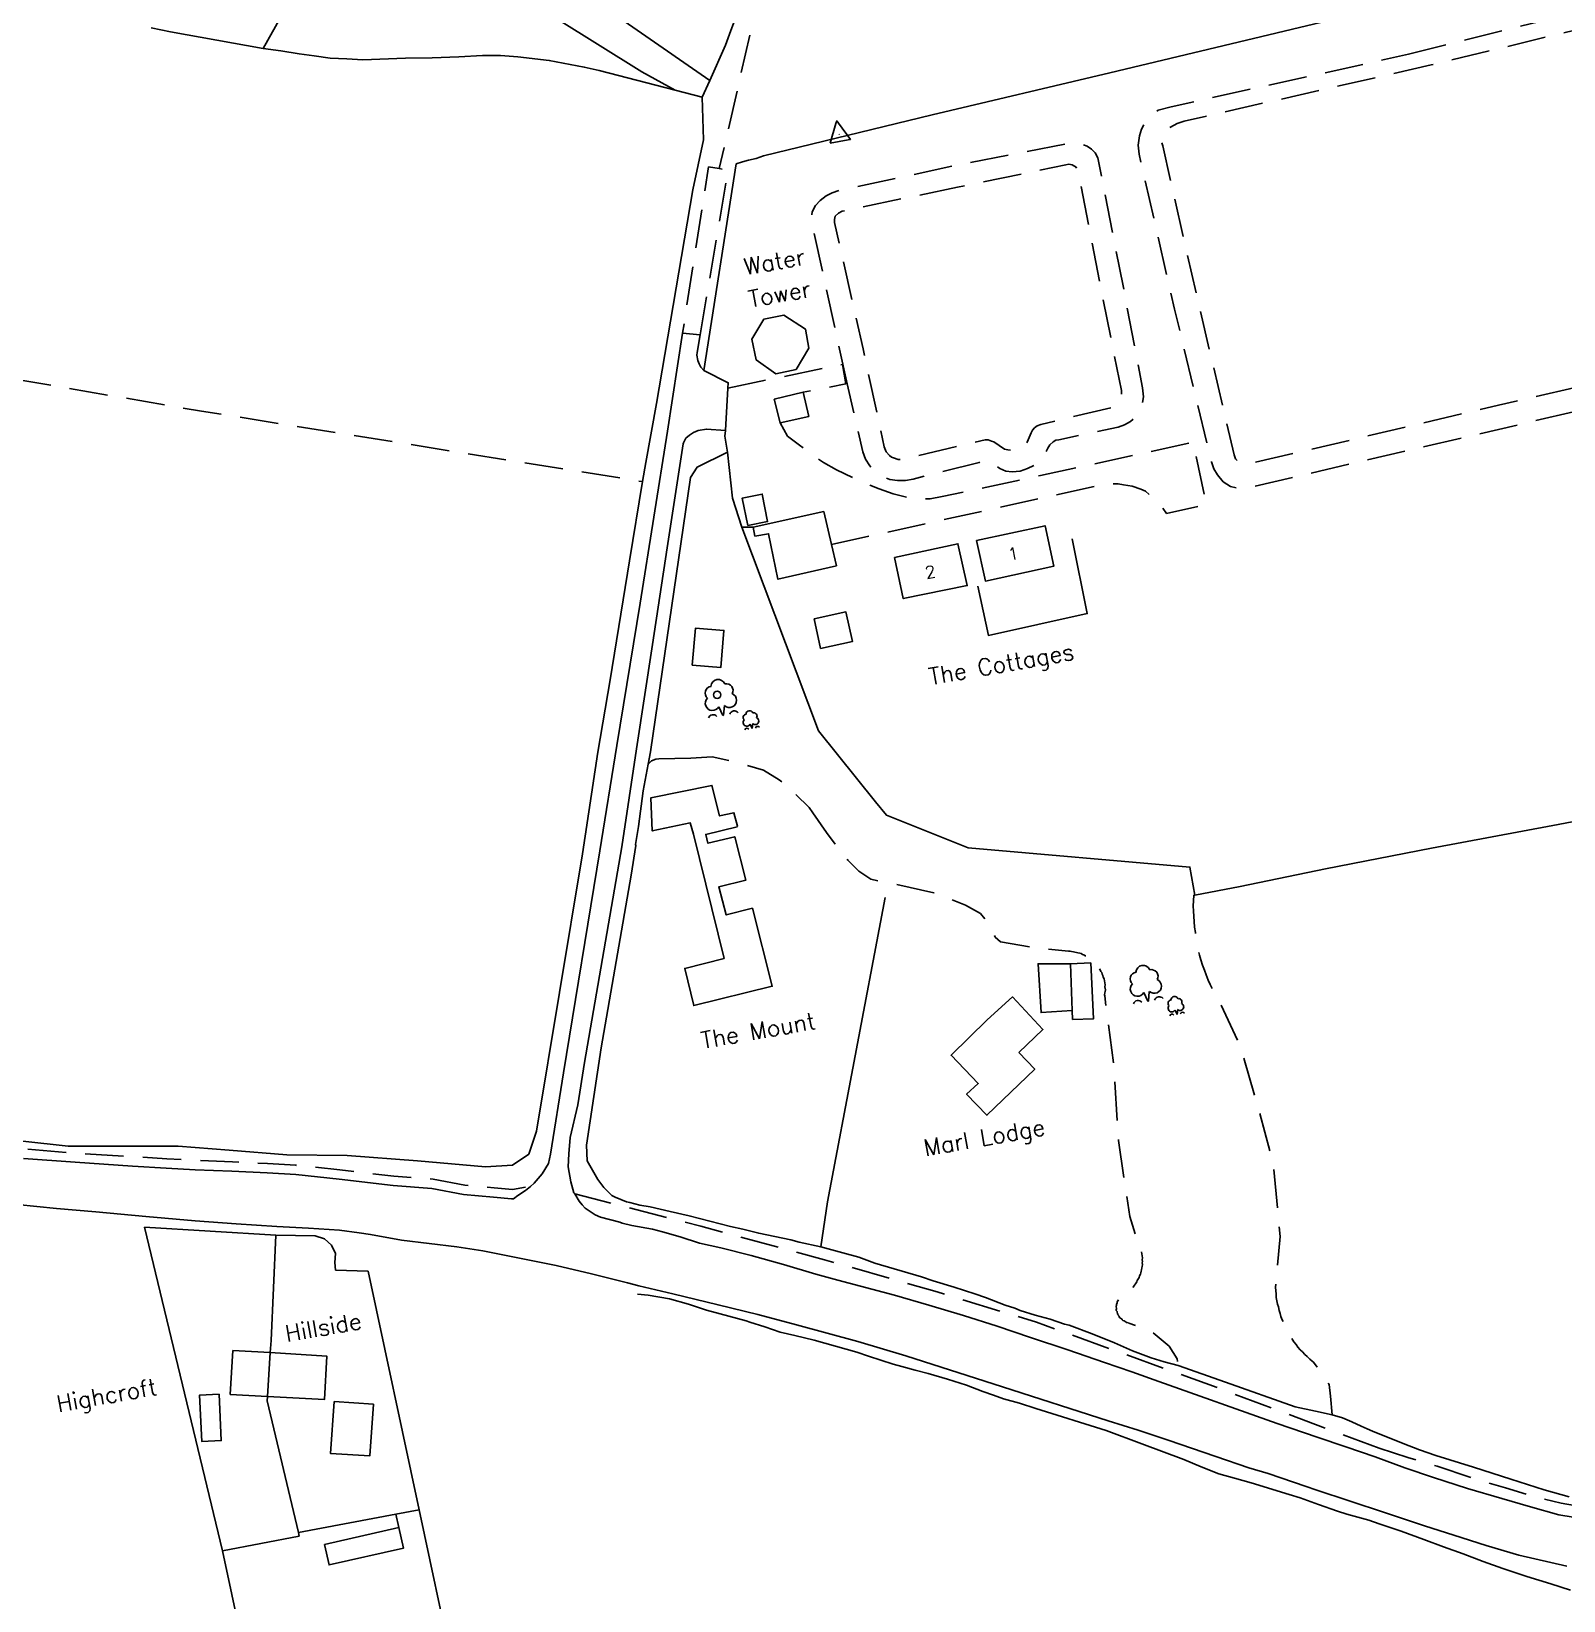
# Model space of a CAD drawing. Extents: x 441020 to 630336, y 432046 to 448236.
# Drawn here: x 629318.4 to 629571.4, y 447420.8 to 447680 of the extents above; entities that cross this region are included whole.
import ezdxf
from ezdxf.enums import TextEntityAlignment as Align

# ---------------------------------------------------------------- set-up
doc = ezdxf.new("R2010")
doc.units = 0
doc.linetypes.add('HIDDEN', pattern=[9.525, 6.35, -3.175])
doc.layers.get('0').update_dxf_attribs({"color": 222, "linetype": 'CONTINUOUS'})
for name, color, linetype in [('BOTT', 8, 'HIDDEN'), ('BUILDOUT', 8, 'CONTINUOUS'), ('BUILDTXT', 8, 'CONTINUOUS'), ('GENLINE', 8, 'CONTINUOUS'), ('GENPECK', 8, 'HIDDEN'), ('NCONS', 8, 'CONTINUOUS'), ('POINT', 8, 'CONTINUOUS'), ('ROAD', 7, 'CONTINUOUS'), ('TOPSLO', 8, 'HIDDEN'), ('TRIGPT', 8, 'CONTINUOUS'), ('VEGSUP', 8, 'HIDDEN')]:
    doc.layers.add(name, color=color, linetype=linetype)
doc.styles.get("Standard").update_dxf_attribs({"font": 'simplex'})

# ---------------------------------------------------------------- blocks, each defined once
blk = doc.blocks.new('NCONIFS')
for p, q in [((-0.76, 0.59), (-0.96, 1.36)), ((-0.7, 0.59), (-0.5, 1.37)), ((-0.76, 0.59), (-0.7, 0.59)), ((1.42, -0.9), (1.32, -0.52)), ((1.42, -0.9), (1.44, -0.9)), ((1.44, -0.9), (1.55, -0.51))]:
    blk.add_line(p, q)
for centre, radius, start, end in [((-1.33, 2.57), 0.554, 87.4459, 219.29), ((-0.73, 2.99), 0.597, 13.2294, 166.7706), ((-0.12, 2.57), 0.554, 321.4177, 92.5541), ((-1.43, 1.73), 0.597, 124.3207, 321.5044), ((-0.02, 1.73), 0.597, 217.0661, 56.5951), ((-1.62, 0.4), 0.402, 28.8429, 151.1571), ((0.16, 0.4), 0.402, 28.8429, 151.1571), ((1.13, 0.09), 0.277, 87.4459, 219.29), ((1.43, 0.3), 0.299, 13.2294, 166.7706), ((1.73, 0.09), 0.277, 321.4177, 92.5541), ((1.08, -0.33), 0.299, 124.3207, 321.5044), ((0.98, -1), 0.201, 28.8429, 151.1571), ((1.78, -0.33), 0.299, 217.0661, 56.5951), ((1.87, -1), 0.201, 28.8429, 151.1571)]:
    blk.add_arc(centre, radius, start, end)
blk = doc.blocks.new('TRIGPT')
blk.add_lwpolyline([(-0.85, -0.572312), (-0.1, 0.927688), (0, 1.127688), (0.1, 0.927688), (0.85, -0.572312), (0.65, -0.572312), (-0.85, -0.572312)])
at = {"const_width": 0.05}
blk.add_lwpolyline([(-0.02185, 0, 1), (0.02815, 0, 1)], format="xyb", close=True, dxfattribs=at)
blk = doc.blocks.new('CIRCLE')
blk.add_circle((0, 0), 0.299)

msp = doc.modelspace()

# ---------------------------------------------------------------- linework, layer by layer
at = {"layer": 'BOTT', "flags": 128}
for points in [[(629545.81, 447676.22), (629595.31, 447688.57), (629596.49, 447688.78), (629597.63, 447688.67), (629598.78, 447688.47), (629599.85, 447688.15), (629600.96, 447687.64), (629601.99, 447687.01), (629602.72, 447686.33), (629603.48, 447685.45), (629603.86, 447684.5), (629609.83, 447657.12), (629615.18, 447632.17), (629615.32, 447630.77), (629615.04, 447629.51), (629614.41, 447628.48), (629613.55, 447627.62), (629612.57, 447626.83), (629611.46, 447626.23), (629610.31, 447625.82), (629575.69, 447617.75), (629519.12, 447604.56), (629517.71, 447604.51), (629516.44, 447604.79), (629515.18, 447605.58), (629514.27, 447606.74), (629513.68, 447607.75), (629513.27, 447608.9), (629507.17, 447634.12), (629501.31, 447659.69), (629501.15, 447661.19), (629501.38, 447662.75), (629501.7, 447663.82), (629502.15, 447664.72), (629502.7, 447665.63), (629503.48, 447666.37), (629504.49, 447666.96), (629506.62, 447667.54), (629545.81, 447676.22)], [(629453.1, 447621.78), (629447.33, 447647.98), (629447.14, 447649.06), (629447.34, 447650.21), (629447.87, 447651.22), (629448.63, 447652.07), (629449.61, 447652.85), (629450.64, 447653.34), (629451.79, 447653.74), (629471.75, 447658), (629490.51, 447661.63), (629491.23, 447661.56), (629492.75, 447661.02), (629493.44, 447660.53), (629494.06, 447659.93), (629494.51, 447659.09), (629498.66, 447637.99), (629501.87, 447621.09), (629502.03, 447619.6), (629501.77, 447618.23), (629501.33, 447617.24), (629500.68, 447616.31), (629499.9, 447615.57), (629498.89, 447614.98), (629497.84, 447614.59), (629488.05, 447612.55), (629487.56, 447612.46), (629487.1, 447612.18), (629486.58, 447611.68), (629486.27, 447611.12), (629485.27, 447609.31), (629484.21, 447608.41), (629482.9, 447607.77), (629481.66, 447607.35), (629480.36, 447607.22), (629479.32, 447607.34), (629478.33, 447607.78), (629477.27, 447608.6), (629476.83, 447608.83), (629476.4, 447608.96), (629475.59, 447608.91), (629474.9, 447608.79), (629464.01, 447606.05), (629462.73, 447605.82), (629461.42, 447605.79), (629460.17, 447605.97), (629458.86, 447606.45), (629457.71, 447607.26), (629456.82, 447608.22), (629456.12, 447609.32), (629455.7, 447610.56), (629453.1, 447621.78)]]:
    msp.add_lwpolyline(points, dxfattribs=at)
at = {"layer": 'BUILDOUT', "flags": 128}
for points in [[(629437.37, 447629.14), (629438.08, 447625.72), (629441.32, 447623.45), (629444.65, 447624.14), (629446.77, 447627.67), (629446.21, 447630.82), (629442.65, 447633.13), (629439.32, 447632.44), (629437.37, 447629.14)], [(629437.6, 447598.11), (629449.23, 447600.68), (629450.5, 447595.22), (629451.33, 447591.71), (629441.67, 447589.49), (629440.13, 447597), (629437.86, 447596.63), (629437.6, 447598.11)], [(629474.45, 447595.91), (629485.8, 447598.34), (629487.25, 447591.67), (629475.93, 447589.2), (629474.45, 447595.91)], [(629460.93, 447593.11), (629471.39, 447595.37), (629472.92, 447588.46), (629462.37, 447586.31), (629460.93, 447593.11)], [(629434.99, 447548.69), (629434.39, 447550.92), (629432.02, 447550.41), (629430.76, 447555.43), (629420.66, 447553.36), (629420.91, 447547.92), (629427.18, 447549.23), (629427.71, 447547.4)], [(629437.44, 447535.16), (629433.13, 447534.04), (629431.89, 447538.7), (629436.35, 447539.78), (629434.54, 447546.95), (629430.11, 447545.89), (629429.75, 447547.35), (629434.91, 447548.58), (629434.99, 447548.69)], [(629427.71, 447547.4), (629432.77, 447526.87), (629426.26, 447525.2), (629427.76, 447519.07), (629440.72, 447522.26), (629437.44, 447535.16)], [(629476.22, 447516.7), (629480.42, 447520.5), (629485.44, 447515.09), (629481.44, 447511.33)], [(629481.44, 447511.33), (629484.07, 447508.55), (629476.17, 447500.95), (629472.81, 447504.42), (629474.74, 447506.18), (629470.25, 447510.87), (629476.22, 447516.7)], [(629351.21, 447454.8), (629357.37, 447454.47), (629366.79, 447454.01), (629367.14, 447461.18), (629357.8, 447461.76), (629351.65, 447462.09), (629351.21, 447454.8)]]:
    msp.add_lwpolyline(points, dxfattribs=at)
at = {"layer": 'GENLINE', "flags": 128}
for points in [[(629429.15, 447669.12), (629430.39, 447671.88), (629433.01, 447677.73), (629433.9, 447680.12), (629437.07, 447688.61), (629439.88, 447696.22), (629442.55, 447703.5), (629445.3, 447710.89), (629427.8, 447725.35)], [(629341.73, 447721.04), (629359.81, 447709.63), (629363.93, 447707.01), (629387.47, 447692.8), (629405, 447682.2), (629419.16, 447673.34)], [(629735.48, 447718.83), (629733.16, 447719.5), (629696.48, 447714.41), (629662.97, 447710.67), (629619.15, 447704.62), (629616.6, 447703.48), (629614.55, 447702.94), (629613.36, 447702.57), (629612.85, 447701.33), (629594.16, 447696.79), (629542.76, 447684.21), (629496.48, 447673.16), (629467.15, 447666.22), (629439.3, 447659.45), (629438.06, 447659.02), (629436.79, 447658.7), (629435.83, 447658.43), (629434.76, 447658.14)], [(629377.5, 447708.91), (629392.49, 447698.87), (629406.41, 447688.55), (629430.39, 447671.88)], [(629352.17, 447696.59), (629361.49, 447685.85), (629356.63, 447677.17)], [(629338.15, 447680.59), (629341.31, 447679.94), (629356.63, 447677.17), (629359.54, 447676.78), (629362.57, 447676.3), (629365.08, 447675.93), (629367.68, 447675.58), (629370.44, 447675.46), (629373.11, 447675.32), (629380.17, 447675.56), (629384.53, 447675.62), (629388.97, 447675.8), (629392.89, 447675.99)], [(629392.89, 447675.99), (629395.84, 447676.01), (629398.72, 447675.81), (629403.9, 447675.2), (629409.68, 447674.1), (629412.12, 447673.52), (629424.69, 447670.26), (629429.15, 447669.12), (629429.39, 447662.06)], [(629419.16, 447673.34), (629424.69, 447670.26)], [(629409.39, 447544.15), (629411.9, 447560.94), (629413.94, 447572.88), (629417.15, 447592.55), (629419.3, 447605.62), (629419.86, 447608.77), (629421.58, 447618.52), (629427.6, 447653.82), (629429.39, 447662.06)], [(629434.76, 447658.14), (629429.45, 447623.98), (629433.46, 447621.95), (629433.41, 447621.07), (629432.98, 447614.06), (629432.92, 447613.14), (629433.33, 447610.5), (629428.33, 447608.02), (629427.2, 447606.28), (629420.63, 447560.97), (629420.25, 447558.95), (629419.43, 447554.56), (629418.65, 447548.63), (629418.16, 447545.7)], [(629445.83, 447620.39), (629441.06, 447619.24), (629442.05, 447615.35), (629446.74, 447616.39), (629445.83, 447620.39)], [(629433.33, 447610.5), (629434.14, 447602.88), (629435.68, 447598.08), (629448.35, 447564.47), (629457.78, 447552.74)], [(629436.67, 447598.38), (629439.96, 447599.03), (629439.06, 447603.57), (629435.77, 447602.91), (629436.67, 447598.38)], [(629474.67, 447588.34), (629476.42, 447580.22), (629492.74, 447583.83), (629490.24, 447596.18)], [(629447.65, 447582.95), (629448.7, 447578.06), (629453.96, 447579.2), (629452.9, 447584.1), (629447.65, 447582.95)], [(629427.52, 447575.32), (629428.05, 447581.44), (629432.75, 447581.04), (629432.22, 447574.91), (629427.52, 447575.32)], [(629620.1, 447581.55), (629620.61, 447576.97), (629622.43, 447558.71), (629616.54, 447557.56), (629578.09, 447550.43), (629569.64, 447548.83), (629549.59, 447545.07), (629532.12, 447541.66), (629518.01, 447538.75), (629510.54, 447537.32), (629510.35, 447537.29)], [(629427.28, 447559.95), (629421.97, 447559.83), (629421.48, 447559.79), (629420.8, 447559.51), (629420.25, 447558.95)], [(629457.78, 447552.74), (629459.58, 447550.5), (629473.1, 447545.14), (629509.72, 447541.95), (629510.54, 447537.32)], [(629507.78, 447459.64), (629505.44, 447460.24), (629503.29, 447460.88), (629500.24, 447462.06), (629497.27, 447463.36), (629493.55, 447464.84), (629489.74, 447466.29), (629489, 447466.46), (629486.62, 447467.26), (629484.16, 447467.94), (629481.69, 447468.72), (629480.81, 447469.07), (629479.2, 447469.6), (629475.93, 447470.85), (629474.2, 447471.45), (629470.75, 447472.57), (629467.32, 447473.59), (629465.37, 447474.26), (629457.65, 447476.54), (629455.05, 447477.5), (629452.37, 447478.24), (629448.75, 447479.23), (629445.15, 447480.01), (629443.77, 447480.37), (629438.5, 447481.47), (629435.84, 447482.11), (629433.83, 447482.57), (629427.02, 447484.31), (629423.84, 447485.06), (629420.56, 447485.8), (629418.88, 447486.11), (629417.19, 447486.52), (629416.66, 447486.63), (629414.79, 447487.42), (629414.23, 447487.72), (629413.25, 447488.67), (629412.89, 447489.01), (629411.93, 447490.36), (629410.18, 447493.4), (629410.02, 447496.01), (629412.44, 447512.09), (629417.44, 447540.6), (629418.19, 447545.51), (629418.16, 447545.7)], [(629409.39, 447544.15), (629401.79, 447498.31)], [(629459.4, 447536.92), (629458.98, 447534.87), (629449.87, 447486.64), (629448.75, 447479.23)], [(629490.01, 447525.96), (629484.62, 447525.98), (629485.14, 447517.9), (629490.28, 447518.24)], [(629493.33, 447526.14), (629493.76, 447516.87), (629490.32, 447516.77), (629490.28, 447518.24), (629490.01, 447525.96), (629493.33, 447526.14)], [(629229.11, 447512.14), (629236.07, 447510.74), (629237.41, 447510.51), (629242.98, 447509.53), (629254.57, 447507.22), (629265.17, 447505.24), (629274.25, 447503.3), (629284.57, 447501.27), (629293.21, 447500.06), (629300.84, 447498.87), (629308.66, 447497.72), (629316.97, 447496.66), (629324.43, 447495.85), (629333.98, 447495.82), (629342.61, 447495.83), (629351.05, 447495.2), (629360.53, 447494.44), (629370.51, 447494.28), (629382.14, 447493.4), (629393.38, 447492.45), (629397.8, 447492.73), (629400.53, 447494.53), (629401.79, 447498.31)], [(629368.59, 447475.36), (629368.46, 447476.65), (629368.61, 447478.1), (629367.95, 447479.51), (629366.76, 447480.52), (629365.24, 447481.06), (629358.73, 447481.12), (629337.06, 447482.45), (629349.91, 447428.98), (629362.24, 447371.31), (629369.62, 447336.8), (629394.08, 447224.75)], [(629362.57, 447431.43), (629362.47, 447432.02), (629357.29, 447453.75), (629357.37, 447454.47), (629357.8, 447461.76), (629357.96, 447463.72), (629358.73, 447481.12)], [(629374, 447475.2), (629382.42, 447435.76), (629393.32, 447384.68), (629395.1, 447376.59), (629427.42, 447229.76), (629427.46, 447229.56), (629394.08, 447224.75), (629392.61, 447224.49), (629372.7, 447221.06), (629359.19, 447218.76), (629352.38, 447217.66), (629330.17, 447213.51), (629323.09, 447211.03), (629309.31, 447206.25), (629291.41, 447200.28), (629291.1, 447200.17), (629275.79, 447194.31), (629272.52, 447193.22), (629248.27, 447185.67), (629228.56, 447180.54), (629219.88, 447179.1), (629205.54, 447176.35)], [(629374, 447475.2), (629368.59, 447475.36)], [(629572.57, 447422.5), (629569.34, 447423.55), (629565.36, 447424.77), (629561.37, 447426.09), (629558.12, 447427.24), (629554.85, 447428.49), (629551.6, 447429.64), (629548.33, 447430.89), (629544.63, 447432.26), (629540.97, 447433.44), (629539.24, 447434.05), (629535.61, 447435.03), (629534.09, 447435.57), (629530.96, 447436.64), (629527.92, 447437.73), (629526.09, 447438.31), (629519.85, 447440.25), (629517.08, 447440.98), (629514.51, 447441.74), (629511.57, 447442.85), (629508.72, 447444.07), (629501.75, 447446.69), (629495.87, 447448.9), (629484.26, 447452.52), (629481.57, 447453.37), (629478.9, 447454.11), (629477.27, 447454.73), (629475.53, 447455.34), (629472.81, 447456.38), (629469.69, 447457.35), (629466.48, 447458.3), (629464.35, 447458.84), (629462.11, 447459.46), (629460.72, 447459.82), (629456.63, 447461.13), (629454.69, 447461.8), (629447.63, 447463.79), (629444.45, 447464.55), (629442.01, 447465.13), (629439.52, 447466.01), (629437.04, 447466.79), (629436.4, 447466.98), (629432.13, 447468.15), (629429.88, 447468.77), (629426.87, 447469.76), (629423.77, 447470.63), (629420.21, 447471.21), (629418.45, 447471.41)], [(629530.45, 447452.09), (629527.07, 447452.81), (629515.58, 447456.86), (629507.78, 447459.64)], [(629349.37, 447454.88), (629349.72, 447447.22), (629346.5, 447447.06), (629346.15, 447454.72), (629349.37, 447454.88)], [(629368.37, 447453.68), (629374.86, 447453.21), (629374.24, 447444.67), (629367.77, 447445.05), (629368.37, 447453.68)], [(629530.45, 447452.09), (629533.2, 447451.46), (629534.92, 447450.95), (629536.45, 447450.31), (629538, 447449.57), (629539, 447449.14), (629539.87, 447448.78)], [(629544.91, 447446.73), (629539.87, 447448.78)], [(629544.91, 447446.73), (629547.63, 447445.69), (629550.34, 447444.75), (629556.57, 447442.81), (629562.71, 447440.85), (629564.11, 447440.39), (629568.2, 447439.09), (629572.37, 447437.9)], [(629362.47, 447432.02), (629378.57, 447435.04), (629382.42, 447435.76)], [(629379.06, 447432.84), (629378.57, 447435.04)], [(629362.57, 447431.43), (629349.91, 447428.98)], [(629366.77, 447430.06), (629379.06, 447432.84), (629379.82, 447429.46), (629367.53, 447426.68), (629366.77, 447430.06)]]:
    msp.add_lwpolyline(points, dxfattribs=at)
at = {"layer": 'GENPECK', "flags": 128}
for points in [[(629757.23, 448063.74), (629745.42, 448057.06), (629689.03, 448025.13), (629685.9, 448022.74), (629683.26, 448020.45), (629682.51, 448019.5), (629682.06, 448018.61), (629681.49, 448017.8), (629681.04, 448016.91), (629678.38, 448011.86), (629677.11, 448009.3), (629675.95, 448006.66), (629674.88, 448004.13), (629674.14, 448001.46), (629673.97, 448000.11), (629674, 447998.8), (629674.01, 447997.58), (629673.94, 447996.25), (629673.57, 447991.51), (629673.01, 447987.75), (629672.43, 447985.31), (629671.94, 447983.5), (629670.92, 447980.68), (629669.35, 447976.95), (629667.66, 447973.3), (629666.58, 447971.38), (629665.61, 447969.99), (629664.62, 447968.69), (629659.44, 447961.78), (629657.77, 447959.76), (629656.51, 447958.32), (629654.6, 447956.48), (629653.9, 447955.82), (629653.02, 447955.06), (629652.4, 447954.54), (629650.89, 447953.36), (629649.33, 447952.37), (629647.86, 447951.5), (629645.36, 447950.14), (629643.12, 447949.03), (629640.63, 447948.18), (629639.09, 447947.71), (629619.2, 447943.06), (629617.01, 447942.77), (629614.06, 447942.25), (629612.62, 447941.79), (629610.62, 447941.03), (629609.29, 447940.49), (629607.9, 447939.73), (629606.61, 447939), (629604.64, 447937.53), (629603.58, 447936.63), (629602.54, 447935.63), (629601.6, 447934.65), (629573.14, 447903.3), (629571.99, 447901.77), (629571.3, 447901.04), (629570.51, 447900.39), (629569.33, 447899.57), (629568.51, 447899.02), (629568.14, 447898.85), (629567.58, 447898.55), (629564.87, 447897.26), (629563.36, 447896.58), (629560.4, 447895.55), (629558.18, 447894.85), (629555.89, 447894.04), (629551.58, 447892.56), (629550.53, 447892.17), (629545.45, 447889.95), (629544.06, 447889.2), (629542.13, 447888.04), (629540.22, 447886.79), (629536.43, 447884.08), (629534.65, 447882.65), (629532.28, 447880.6), (629530.27, 447878.73), (629528.37, 447876.86), (629526.5, 447874.81), (629524.73, 447872.77), (629523.08, 447870.64), (629521.46, 447868.32), (629520.02, 447866.14), (629518.77, 447863.99), (629517.55, 447861.74), (629516.34, 447859.39), (629514.51, 447855.41), (629513.29, 447852.55), (629512.26, 447849.73), (629511.26, 447846.81), (629506.92, 447834.06), (629498.56, 447809.62), (629497.98, 447807.79), (629497.18, 447805.41), (629496.62, 447803.38), (629496.09, 447801.26), (629495.75, 447799.17), (629495.43, 447796.98), (629495.21, 447794.2), (629495.16, 447792.16), (629494.98, 447788.06), (629494.76, 447786.4), (629494.27, 447784.58), (629493.97, 447783.41), (629493.37, 447781.68), (629493.24, 447781.25), (629492.4, 447779.68), (629491.84, 447778.87), (629490.77, 447777.46), (629489.92, 447776.5), (629487.64, 447774.47), (629486.38, 447773.54), (629484.3, 447771.54), (629482.69, 447769.73), (629480.83, 447767.06), (629479.48, 447764.39), (629466.4, 447733.93), (629458.15, 447715.2), (629457.56, 447714.49), (629456.75, 447713.33), (629456.25, 447712.12), (629455.93, 447711.66), (629455.49, 447711.28), (629455.15, 447710.91), (629454.01, 447709.9), (629452.68, 447709.36), (629451.21, 447708.49), (629450.93, 447708.34), (629448.6, 447707.21), (629447.42, 447706.39), (629446.72, 447705.76), (629445.81, 447704.58), (629445.04, 447703.23), (629444.36, 447701.89), (629443.37, 447699.48), (629441.81, 447695.65), (629437.98, 447683.49), (629431.97, 447657.32)], [(629428.81, 447629.86), (629433.42, 447657.09), (629431.97, 447657.32), (629430.18, 447657.63), (629425.91, 447630.16)], [(629183.86, 447645.18), (629257.83, 447632.41), (629305.07, 447624.35), (629346.44, 447617.27), (629419.3, 447605.62)], [(629433.41, 447621.07), (629452.32, 447624.99), (629452.9, 447621.75), (629445.83, 447620.39)], [(629450.5, 447595.22), (629494.47, 447604.95), (629496.15, 447605.25), (629497.87, 447605.25), (629498.72, 447605.1), (629500.18, 447604.85), (629501.58, 447604.39), (629502.36, 447604.02), (629504.28, 447602.33), (629505.17, 447601.37), (629505.85, 447600.37), (629512.4, 447601.84), (629510.26, 447612.12), (629485.04, 447606.63), (629468.8, 447603.14), (629466.83, 447602.79), (629464.81, 447602.73), (629463.03, 447603.03), (629460.69, 447603.63), (629458.41, 447604.44), (629456.02, 447605.34), (629451.36, 447607.56), (629449.21, 447608.8), (629447.14, 447610.16), (629445.25, 447611.65), (629443.26, 447613.13), (629442.05, 447615.35)], [(629437.6, 447598.11), (629435.68, 447598.08)], [(629223.89, 447511.22), (629228.9, 447510.48), (629237.93, 447508.83), (629247.36, 447507.16), (629261.06, 447504.41), (629269.85, 447502.92), (629278.48, 447501.2), (629285.63, 447499.83), (629292.9, 447498.38), (629300.88, 447497.46), (629308, 447496.29), (629317.2, 447495.38), (629325.75, 447494.67), (629335.2, 447494.11), (629340.74, 447493.77), (629345.56, 447493.51), (629351.6, 447493.26), (629357.34, 447492.96), (629362.06, 447492.68), (629369.3, 447491.94), (629378.22, 447490.88), (629384.71, 447490.4), (629389.96, 447489.41), (629394.82, 447488.95), (629397.81, 447488.67), (629400.77, 447489.19)], [(629540.99, 447445.94), (629514.87, 447455.72), (629484.37, 447466.76), (629467.95, 447471.77), (629449.33, 447477.09), (629428.95, 447482.62), (629408.1, 447487.95)], [(629540.99, 447445.94), (629545.72, 447444.44), (629550.55, 447442.96), (629556.16, 447441.11), (629561.85, 447439.38), (629566.35, 447438.05), (629571.04, 447436.85), (629576.06, 447436.01), (629580.97, 447435.26), (629585.61, 447434.26), (629588.66, 447433.68), (629594.98, 447432.97), (629601.27, 447432.47), (629608.05, 447432.04), (629614.73, 447431.6), (629626.24, 447430.8), (629631.69, 447430.45), (629637.15, 447430), (629648.54, 447428.77), (629654.88, 447427.97), (629658.83, 447427.45), (629663.16, 447427.1), (629671.93, 447426.32)]]:
    msp.add_lwpolyline(points, dxfattribs=at)
at = {"layer": 'ROAD', "flags": 128}
for points in [[(629425.91, 447630.16), (629423.4, 447613.97), (629418.9, 447585.55), (629415.06, 447562.01)], [(629425.91, 447630.16), (629428.81, 447629.86)], [(629429.45, 447623.98), (629428.95, 447624.5), (629428.65, 447625.06), (629428.44, 447625.63), (629428.29, 447626.52), (629428.32, 447626.93), (629428.81, 447629.86)], [(629432.98, 447614.06), (629429.85, 447614.3), (629428.47, 447614.06), (629427.71, 447613.72), (629427.08, 447613.3), (629426.46, 447612.79), (629426.09, 447612.01), (629426.01, 447611.89), (629423.38, 447594.67), (629420.93, 447578.7), (629418.3, 447561.47)], [(629415.06, 447562.01), (629412.25, 447544.65)], [(629418.3, 447561.47), (629415.89, 447545.3)], [(629575.69, 447434.12), (629570.66, 447434.95), (629565.96, 447436.25), (629561.25, 447437.65), (629555.57, 447439.28), (629549.96, 447441.13), (629545.21, 447442.73), (629540.33, 447444.5), (629535.46, 447446.17), (629530.71, 447447.77), (629524.11, 447450.05), (629504.6, 447456.95), (629500.14, 447458.59), (629495.61, 447460.12), (629489.55, 447462.2), (629483.4, 447464.25), (629477.89, 447466.12), (629472.29, 447467.87), (629466.6, 447469.6), (629460.93, 447471.23), (629451.55, 447473.73), (629447.92, 447474.71), (629442.56, 447476.3), (629437.22, 447477.79), (629432.23, 447479.04), (629428.73, 447479.84), (629425.5, 447480.89), (629422.61, 447481.7), (629420.92, 447482.11), (629417.55, 447482.73), (629415.96, 447483.15), (629415.53, 447483.28), (629412.33, 447484.14), (629411.45, 447484.49), (629409.83, 447485.62), (629409.33, 447486.14), (629408.81, 447486.76), (629408.1, 447487.95), (629407.96, 447488.13), (629407.43, 447489.97), (629407, 447492.43), (629407.12, 447494.59), (629407.36, 447497.27), (629408.63, 447502.67), (629409.72, 447509.67), (629415.89, 447545.3)], [(629317.07, 447493.83), (629325.61, 447493.22), (629335.07, 447492.56), (629340.61, 447492.22), (629345.43, 447491.96), (629351.47, 447491.71), (629357.31, 447491.43), (629362.03, 447491.15), (629369.17, 447490.39), (629378.09, 447489.33), (629384.48, 447488.84), (629389.73, 447487.84), (629394.69, 447487.4), (629397.68, 447487.12), (629397.98, 447487.17), (629398.69, 447487.71), (629399.97, 447488.54), (629400.77, 447489.19), (629401.39, 447489.71), (629402.73, 447491.27), (629403.75, 447492.97), (629404.08, 447494.55), (629406.27, 447507.94), (629412.25, 447544.65)], [(629571.97, 447426.45), (629564.02, 447428.29), (629558.66, 447429.88), (629553.29, 447431.56), (629548.44, 447433.14), (629543.68, 447434.74), (629541.85, 447435.32), (629530.52, 447439.1), (629528.9, 447439.63), (629522.63, 447441.76), (629519.42, 447442.72), (629514, 447444.6), (629506.12, 447447.26), (629501.15, 447448.92), (629496.2, 447450.48), (629478.75, 447456.11), (629462.81, 447461.21), (629454.88, 447463.56), (629444.74, 447466.33), (629438.34, 447468.03), (629431.77, 447469.61), (629424.33, 447471.44), (629418.71, 447472.78), (629416.8, 447473.25), (629410.85, 447474.73), (629405.01, 447476.13), (629403.96, 447476.35), (629392.9, 447478.55), (629388.62, 447479.22), (629379.49, 447480.34), (629374.35, 447481.25), (629372.47, 447481.53), (629369.24, 447481.97), (629364.11, 447482.28), (629358.88, 447482.57), (629352.2, 447483.01), (629345.4, 447483.53), (629337.26, 447484.22), (629329, 447484.98), (629322.5, 447485.56), (629315.98, 447486.23)]]:
    msp.add_lwpolyline(points, dxfattribs=at)
at = {"layer": 'TOPSLO', "flags": 128}
for points in [[(629549.58, 447674.45), (629508.77, 447665.18), (629507.62, 447664.77), (629506.51, 447664.17), (629505.69, 447663.62), (629505.03, 447662.79), (629504.97, 447661.97), (629505.23, 447661.1), (629510.9, 447636), (629517.03, 447610.07), (629517.25, 447609.4), (629517.75, 447608.88), (629518.06, 447608.84), (629518.39, 447608.69), (629519.11, 447608.62), (629519.82, 447608.64), (629560.67, 447618.23), (629610.02, 447629.73), (629610.56, 447630.13), (629610.93, 447630.91), (629611.04, 447631.44), (629610.95, 447631.93), (629606.23, 447654.55), (629600.05, 447683.62), (629599.7, 447684.47), (629599.14, 447685.29), (629598.78, 447685.63), (629598.22, 447685.93), (629597.2, 447685.96), (629596.21, 447685.78), (629549.58, 447674.45)], [(629471.3, 447654.26), (629452.3, 447650.28), (629451.65, 447649.96), (629451.13, 447649.46), (629451.02, 447648.94), (629451.01, 447648.43), (629455.73, 447627.53), (629459.21, 447611.39), (629459.56, 447610.54), (629460.08, 447609.92), (629460.43, 447609.68), (629460.76, 447609.53), (629461.51, 447609.26), (629462.22, 447609.28), (629475.87, 447612.52), (629476.38, 447612.51), (629476.92, 447612.3), (629477.35, 447612.17), (629479.09, 447610.96), (629479.62, 447610.85), (629480.13, 447610.84), (629481.05, 447610.8), (629481.82, 447611.04), (629482.44, 447611.55), (629482.84, 447612.13), (629483.48, 447613.67), (629483.71, 447614.11), (629484.05, 447614.48), (629484.49, 447614.86), (629485.06, 447615.06), (629496.76, 447617.85), (629497.61, 447618.21), (629498.21, 447618.82), (629498.45, 447619.78), (629498.39, 447620.68), (629494.97, 447637.64), (629491.25, 447656.89), (629490.93, 447657.54), (629490.25, 447657.93), (629489.72, 447658.04), (629489.23, 447657.95), (629471.3, 447654.26)]]:
    msp.add_lwpolyline(points, dxfattribs=at)
at = {"layer": 'VEGSUP', "flags": 128}
for points in [[(629427.28, 447559.95), (629430.81, 447560.17), (629434.56, 447559.32), (629439.29, 447557.98), (629441.88, 447556.37), (629443.27, 447555.27), (629446.82, 447551.77), (629447.42, 447550.9)], [(629447.42, 447550.9), (629449.66, 447547.67), (629453.2, 447543.09), (629455.04, 447541.25), (629457.03, 447539.97), (629458.72, 447539.51), (629459.9, 447539.4), (629467.42, 447537.69), (629472.65, 447535.67), (629475.13, 447534.28), (629476.56, 447532.51), (629477.55, 447530.35), (629478.4, 447529.58), (629483.64, 447528.69), (629489.65, 447528.03), (629489.94, 447528.08), (629490.16, 447528.01), (629490.47, 447527.97), (629490.68, 447527.91), (629491, 447527.86), (629491.21, 447527.8), (629491.52, 447527.75), (629491.74, 447527.69), (629491.97, 447527.52), (629492.18, 447527.46), (629492.42, 447527.3), (629492.75, 447527.15), (629492.96, 447527.09), (629493.09, 447526.91), (629493.79, 447526.43), (629493.92, 447526.25), (629494.17, 447525.99), (629494.57, 447525.45), (629494.72, 447525.17), (629494.86, 447524.99), (629495.01, 447524.71), (629495.14, 447524.53), (629495.19, 447524.24), (629495.33, 447524.06), (629495.38, 447523.76), (629495.53, 447523.48), (629495.71, 447522.5), (629495.66, 447522.19), (629495.75, 447521.69), (629495.7, 447521.38), (629495.64, 447521.17), (629495.59, 447520.85), (629495.63, 447520.66), (629497.13, 447509.35), (629497.93, 447496.79), (629499.76, 447484.22), (629501.17, 447479.7), (629501.32, 447479.42), (629501.46, 447479.24), (629501.56, 447478.65), (629501.69, 447478.47), (629501.89, 447477.39), (629501.84, 447477.07), (629501.89, 447476.78), (629501.83, 447476.56), (629501.88, 447476.27), (629501.84, 447475.95), (629501.77, 447475.74), (629501.73, 447475.43), (629501.66, 447475.21), (629501.62, 447474.9), (629501.55, 447474.69), (629501.39, 447474.45), (629501.35, 447474.14), (629501.02, 447473.68), (629500.96, 447473.46), (629500.31, 447472.54), (629500.13, 447472.4), (629499.87, 447472.15), (629499.69, 447472.02), (629499.53, 447471.79), (629499.25, 447471.64), (629499.07, 447471.5), (629498.61, 447471.22), (629498.53, 447471.1), (629498.43, 447471.09), (629498.26, 447470.95), (629497.69, 447470.14), (629497.72, 447469.94), (629497.56, 447469.71), (629497.6, 447469.51), (629497.52, 447469.4), (629497.59, 447469), (629497.52, 447468.79), (629497.54, 447468.69), (629497.67, 447468.51), (629497.74, 447468.12), (629497.86, 447468.04), (629497.89, 447467.84), (629498.01, 447467.76), (629498.03, 447467.66), (629498.16, 447467.48), (629498.51, 447467.24), (629498.53, 447467.14), (629498.64, 447467.06), (629498.86, 447467), (629499.32, 447466.67), (629499.52, 447466.71), (629499.63, 447466.63), (629503.45, 447465.17), (629506.3, 447462.83), (629507.59, 447460.73), (629507.78, 447459.64)], [(629510.35, 447537.29), (629510.31, 447536.37), (629510.25, 447535.54), (629510.31, 447534.64), (629510.35, 447533.83), (629510.47, 447532.03), (629510.63, 447531.14), (629510.67, 447530.34), (629510.88, 447529.15), (629511.13, 447528.29), (629511.29, 447527.4), (629511.53, 447526.63), (629511.78, 447525.76), (629512.14, 447524.91), (629512.38, 447524.14), (629512.73, 447523.29), (629513.07, 447522.54), (629513.52, 447521.7), (629513.86, 447520.95), (629514.31, 447520.11), (629514.58, 447519.76), (629518.02, 447512.34), (629520.87, 447502.59), (629523.49, 447493), (629524.62, 447480.91), (629523.88, 447473.06), (629523.87, 447472.55), (629523.88, 447471.95), (629523.96, 447471.45), (629523.97, 447470.84), (629524.16, 447469.76), (629524.35, 447469.29), (629524.45, 447468.7), (629524.64, 447468.22), (629524.73, 447467.73), (629524.93, 447467.16), (629525.21, 447466.7), (629525.4, 447466.22), (629525.6, 447465.65), (629525.75, 447465.37), (629526.89, 447463.54), (629527.27, 447463.1), (629527.56, 447462.65), (629527.94, 447462.21), (629528.31, 447461.86), (629528.69, 447461.42), (629529.05, 447461.08), (629529.54, 447460.66), (629529.9, 447460.32), (629530.13, 447460.16), (629532.72, 447456.45), (629532.95, 447454.56), (629533.2, 447451.46)]]:
    msp.add_lwpolyline(points, dxfattribs=at)

# ---------------------------------------------------------------- block references
at = {"layer": 'NCONS', "xscale": 2, "yscale": 2, "rotation": 10.06643687963294}
for p in [(629434.28, 447566.1), (629504.47, 447518.88)]:
    msp.add_blockref('NCONIFS', p, dxfattribs=at)
at = {"layer": 'POINT', "xscale": 2, "yscale": 2, "rotation": 10.06643687963294}
msp.add_blockref('CIRCLE', (629431.63, 447570.41), dxfattribs=at)
at = {"layer": 'TRIGPT', "xscale": 2, "yscale": 2, "rotation": 10.06643687963294}
msp.add_blockref('TRIGPT', (629451.77, 447662.98), dxfattribs=at)

# ---------------------------------------------------------------- texts
at = {"layer": 'BUILDTXT'}
for s, height, p in [('Water', 2.75, (629441.32, 447640.61)), ('Tower', 2.75, (629442.17, 447635.28)), ('1', 2, (629480.69, 447592.76)), ('2', 2, (629467.01, 447589.72)), ('The Cottages', 2.75, (629478.82, 447574.14))]:
    msp.add_text(s, height=height, rotation=10.0664, dxfattribs=at).set_placement(p, align=Align.CENTER)
for s, p in [('The Mount', (629429.23, 447511.92)), ('Marl Lodge', (629466, 447494.17)), ('Hillside', (629360.54, 447463.47)), ('Highcroft', (629322.79, 447451.89))]:
    msp.add_text(s, height=2.75, rotation=10.0664, dxfattribs=at).set_placement(p)

doc.saveas('drawing.dxf')
